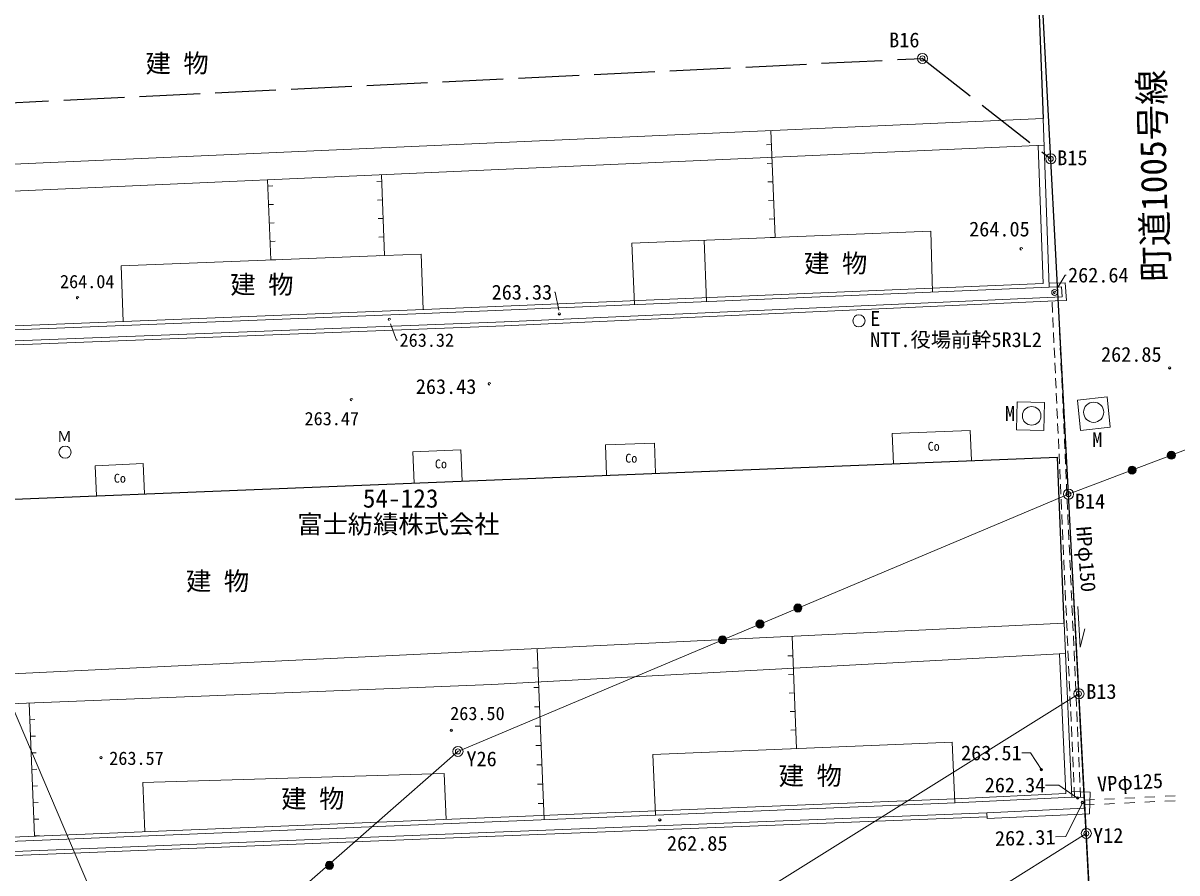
# Model space of a CAD drawing. Units: millimetres, scale not verified. Extents: x 4813 to 205063, y 5162 to 143662.
# Drawn here: x 69330 to 97843, y 56951 to 77958 of the extents above; entities that cross this region are included whole.
import ezdxf
from ezdxf.enums import TextEntityAlignment as Align

# ---------------------------------------------------------------- set-up
doc = ezdxf.new("R2010")
doc.units = ezdxf.units.MM
doc.header["$LTSCALE"] = 250
doc.header["$PDMODE"] = 32
doc.header["$PDSIZE"] = 125
for name, pattern in [('DASHED', [7.5, 6, -1.5]), ('USER1', [2, 1, -1]), ('USER6', [1.5, 1, -0.5])]:
    doc.linetypes.add(name, pattern=pattern)
for name, color, linetype, lineweight in [('プロットマーク', 5, 'Continuous', 13), ('地番名', 5, 'Continuous', 13), ('境界点', 5, 'Continuous', 13), ('字界', 7, 'Continuous', 13), ('汎用Layer', 7, 'Continuous', 13), ('独標2', 7, 'Continuous', 13), ('独標点名標高', 8, 'Continuous', 13), ('現況2', 7, 'Continuous', 13), ('現況平面図', 7, 'Continuous', 13), ('登記情報', 5, 'Continuous', 13), ('結線', 5, 'Continuous', 13)]:
    doc.layers.add(name, color=color, linetype=linetype, lineweight=lineweight)
doc.layers.add('点名', color=5, linetype='Continuous')
doc.styles.add('ＭＳ ゴシック', font='')
doc.styles.get('ＭＳ ゴシック').set_extended_font_data('MS Gothic')

msp = doc.modelspace()

# ---------------------------------------------------------------- hatches: boundary and pattern name
at = {"layer": '字界'}
for points in [[(97804.7, 67275.1, 0.41421), (97704.7, 67375.1, 0.41421), (97604.7, 67275.1, 1)], [(96834.8, 66908.2, 0.41421), (96734.8, 67008.2, 0.41421), (96634.8, 66908.2, 1)], [(88576.7, 63499.2, 0.41421), (88476.7, 63599.2, 0.41421), (88376.7, 63499.2, 1)], [(87639.2, 63104.5, 0.99999), (87439.2, 63104.5, 0.41421), (87539.2, 63004.5, 0.41421)], [(86712.4, 62714.3, 0.41421), (86612.4, 62814.3, 0.41421), (86512.4, 62714.3, 1)], [(77001.2, 57139.7, 0.41421), (76901.2, 57239.7, 0.41421), (76801.2, 57139.7, 1)]]:
    msp.add_hatch(color=256, dxfattribs=at).paths.add_polyline_path(points)
at = {"layer": '独標2'}
for points in [[(93965.1, 72378.6, 0.41421), (93995.1, 72348.6, 0.41421)], [(94793.8, 71298.5, 0.41421), (94823.8, 71268.5, 0.41421)], [(80824.1, 69040.6, 0.41421), (80854.1, 69010.6, 0.41421)]]:
    msp.add_hatch(color=256, dxfattribs=at).paths.add_polyline_path(points)
h = msp.add_hatch(color=256, dxfattribs=at)
edge = h.paths.add_edge_path()
edge.add_ellipse((82583.4, 70768.5), major_axis=(29, -7.8), ratio=1, start_angle=-165, end_angle=15)
h = msp.add_hatch(color=256, dxfattribs=at)
edge = h.paths.add_edge_path()
edge.add_ellipse((97664.7, 69429.4), major_axis=(29, -7.8), ratio=1, start_angle=-165, end_angle=15)
h = msp.add_hatch(color=256, dxfattribs=at)
edge = h.paths.add_edge_path()
edge.add_ellipse((94494, 59505.6), major_axis=(29, -7.8), ratio=1, start_angle=-165, end_angle=15)
h = msp.add_hatch(color=256, dxfattribs=at)
edge = h.paths.add_edge_path()
edge.add_ellipse((95389.8, 58802.5), major_axis=(29, -7.8), ratio=1, start_angle=-165, end_angle=15)
h = msp.add_hatch(color=256, dxfattribs=at)
edge = h.paths.add_edge_path()
edge.add_ellipse((95504, 58690.9), major_axis=(29, -7.8), ratio=1, start_angle=-165, end_angle=15)
h = msp.add_hatch(color=256, dxfattribs=at)
edge = h.paths.add_edge_path()
edge.add_ellipse((85064.4, 58257.1), major_axis=(29, -7.8), ratio=1, start_angle=-165, end_angle=15)
at = {"layer": '独標点名標高'}
for points in [[(70646.5, 71168.8, 0.41422), (70676.5, 71138.8, 0.41422)], [(78349, 70633.1, 0.41421), (78379, 70603.1, 0.41421)], [(77416, 68651, 0.41421), (77446, 68621, 0.41421)]]:
    msp.add_hatch(color=256, dxfattribs=at).paths.add_polyline_path(points)
h = msp.add_hatch(color=256, dxfattribs=at)
edge = h.paths.add_edge_path()
edge.add_ellipse((79912.1, 60474.7), major_axis=(29, -7.8), ratio=1, start_angle=-165, end_angle=15)
h = msp.add_hatch(color=256, dxfattribs=at)
edge = h.paths.add_edge_path()
edge.add_ellipse((71257.1, 59800.5), major_axis=(29, -7.8), ratio=1, start_angle=-165, end_angle=15)

# ---------------------------------------------------------------- linework, layer by layer
at = {"layer": 'プロットマーク'}
for centre in [(91553.9, 77084.5), (94725.4, 74603.6), (95162.5, 66313.5), (95422.6, 61380.6), (80077.2, 59954.6)]:
    msp.add_circle(centre, 125, dxfattribs=at)
for p in [(91553.9, 77084.5), (94725.4, 74603.6), (95162.5, 66313.5), (95422.6, 61380.6), (80077.2, 59954.6)]:
    msp.add_point(p, dxfattribs=at)
at = {"layer": '境界点'}
msp.add_circle((95604.6, 57929.3), 125, dxfattribs=at)
msp.add_point((95604.6, 57929.3), dxfattribs=at)
at = {"layer": '字界'}
for points in [[(97804.7, 67275.1, 0.41421), (97704.7, 67375.1, 0.41421), (97604.7, 67275.1, 1)], [(96834.8, 66908.2, 0.41421), (96734.8, 67008.2, 0.41421), (96634.8, 66908.2, 1)], [(88576.7, 63499.2, 0.41421), (88476.7, 63599.2, 0.41421), (88376.7, 63499.2, 1)], [(87639.2, 63104.5, 0.99999), (87439.2, 63104.5, 0.41421), (87539.2, 63004.5, 0.41421)], [(86712.4, 62714.3, 0.41421), (86612.4, 62814.3, 0.41421), (86512.4, 62714.3, 1)], [(77001.2, 57139.7, 0.41421), (76901.2, 57239.7, 0.41421), (76801.2, 57139.7, 1)]]:
    msp.add_lwpolyline(points, format="xyb", close=True, dxfattribs=at)
at = {"layer": '汎用Layer', "color": 1, "lineweight": 25}
for points in [[(95604.6, 57929.3), (95422.6, 61380.6), (95162.5, 66313.5), (94397.5, 80822.3), (61353.1, 79189), (58215.4, 78951.1)], [(58215.4, 78951.1), (56991.5, 78894), (57070.7, 77061.3), (57251.2, 72885.5), (57389, 69698.2), (57934.4, 57080), (58616.8, 41290.3), (58619.8, 41174.5), (58640.3, 40388.9), (88666, 41375.6), (96463.9, 41631.9), (95604.6, 57929.3)]]:
    msp.add_lwpolyline(points, dxfattribs=at)
at = {"layer": '独標2'}
for points in [[(93965.1, 72378.6, 0.41421), (93995.1, 72348.6, 0.41421)], [(94793.8, 71298.5, 0.41421), (94823.8, 71268.5, 0.41421)], [(80824.1, 69040.6, 0.41421), (80854.1, 69010.6, 0.41421)]]:
    msp.add_lwpolyline(points, format="xyb", close=True, dxfattribs=at)
for points in [[(94879.9, 71393.9), (95084.7, 71729.4), (95102.3, 71729.4)], [(82567.2, 70857.9), (82476.5, 71305.6), (82458.9, 71305.6)]]:
    msp.add_lwpolyline(points, dxfattribs=at)
for centre, start, end in [((93995.1, 72378.6), 0, 180), ((94823.8, 71298.5), 0, 180), ((82583.4, 70768.5), 360, 180), ((82583.4, 70768.5), 180, 360), ((97664.7, 69429.4), 360, 180), ((97664.7, 69429.4), 180, 360), ((80854.1, 69040.6), 0, 180), ((94494, 59505.6), 360, 180), ((94494, 59505.6), 180, 360), ((95389.8, 58802.5), 360, 180), ((95389.8, 58802.5), 180, 360), ((95504, 58690.9), 360, 180), ((95504, 58690.9), 180, 360), ((85064.4, 58257.1), 360, 180), ((85064.4, 58257.1), 180, 360)]:
    msp.add_arc(centre, 30, start, end, dxfattribs=at)
at = {"layer": '独標点名標高'}
for points in [[(70646.5, 71168.8, 0.41422), (70676.5, 71138.8, 0.41422)], [(78349, 70633.1, 0.41421), (78379, 70603.1, 0.41421)], [(77416, 68651, 0.41421), (77446, 68621, 0.41421)]]:
    msp.add_lwpolyline(points, format="xyb", close=True, dxfattribs=at)
msp.add_lwpolyline([(78408.5, 70524.8), (78555.1, 70120.9), (78584.5, 70120.9)], dxfattribs=at)
for centre, start, end in [((70676.5, 71168.8), 359.9994, 180.0006), ((78379, 70633.1), 0, 180), ((77446, 68651), 0, 180), ((79912.1, 60474.7), 360, 180), ((79912.1, 60474.7), 180, 360), ((71257.1, 59800.5), 360, 180), ((71257.1, 59800.5), 180, 360)]:
    msp.add_arc(centre, 30, start, end, dxfattribs=at)
at = {"layer": '現況2', "lineweight": 25}
for p, q in [((94374.4, 79713.2), (94538, 75597.9)), ((56458, 65676.7), (94893.1, 67231.1)), ((95058.4, 63121.4), (94893.1, 67231.1))]:
    msp.add_line(p, q, dxfattribs=at)
at = {"layer": '現況2'}
for p, q in [((94538, 75597.9), (56149.2, 73891.4)), ((94388.1, 75592.5), (94388.2, 75591.2)), ((94538, 75597.9), (94689.6, 71426)), ((87913.2, 72660.1), (87810.1, 75298.8)), ((94562.1, 74936.2), (56173.2, 73229.6)), ((87823.6, 74953.3), (87698.7, 74948.5)), ((94412.3, 74927.5), (94536.1, 71519.7)), ((87841.5, 74494.7), (87716.6, 74489.8)), ((87859.4, 74036), (87734.5, 74031.1)), ((87877.4, 73577.4), (87752.5, 73572.5)), ((87895.3, 73118.7), (87770.4, 73113.8)), ((91760.2, 72811.7), (84374.2, 72520.1)), ((91801.6, 71305.4), (91760.2, 72811.7)), ((84437.7, 70999.3), (84374.2, 72520.1)), ((86220.5, 71072.5), (86157.2, 72590.5)), ((87913.2, 72660.1), (87788.3, 72655.2)), ((79235.3, 70881), (94536.1, 71519.7)), ((79239.5, 70781.1), (94689.6, 71426)), ((94689.6, 71426), (94990.8, 71434.9)), ((95006.7, 71193.7), (94990.8, 71434.9)), ((81217.6, 70575.4), (95006.7, 71193.7)), ((94833.8, 71093.4), (81222, 70475.5)), ((95106.6, 71198.2), (95108.8, 71198.3)), ((79239.5, 70781.1), (56307.5, 69852.9)), ((79235.5, 70881), (56403.5, 69956.9)), ((90809.4, 67810.9), (92736.4, 67887.5)), ((92736.4, 67887.5), (92765.9, 67145.1)), ((90809.4, 67810.9), (90838.9, 67067.2)), ((83724.3, 67531.5), (84932.9, 67574.9)), ((83724.3, 67531.5), (83751.3, 66780.5)), ((84932.9, 67574.9), (84959.7, 66829.4)), ((95058.4, 63121.4), (56642.4, 61273.4)), ((94908.5, 63114.8), (94908.6, 63114.2)), ((95058.4, 63121.4), (95248.4, 58819.7)), ((88443.2, 60026.4), (88334.8, 62798)), ((82210.1, 58268.6), (82036.3, 62495)), ((80911, 61605.6), (95091.3, 62376)), ((88353.5, 62319.7), (88228.6, 62314.8)), ((94941.5, 62367.9), (95094.2, 58912.7)), ((82055, 62016.7), (81930.1, 62011.8)), ((88371.4, 61861), (88246.5, 61856.2)), ((82073.7, 61538.4), (81948.8, 61533.5)), ((88389.4, 61402.4), (88264.5, 61397.5)), ((82092.4, 61060.1), (81967.5, 61055.2)), ((88407.3, 60943.7), (88282.4, 60938.8)), ((82111.1, 60581.8), (81986.2, 60576.9)), ((88425.2, 60485.1), (88300.3, 60480.2)), ((84896.1, 59880.3), (92289.9, 60184.3)), ((92351.5, 58685.6), (92289.9, 60184.3)), ((82129.8, 60103.5), (82004.9, 60098.6)), ((84957.7, 58381.6), (84896.1, 59880.3)), ((88443.2, 60026.4), (88318.2, 60021.5)), ((82148.5, 59625.1), (82023.6, 59620.3)), ((82167.2, 59146.8), (82042.3, 59141.9)), ((95094.2, 58912.7), (92359, 58786)), ((95248.4, 58819.7), (92363.6, 58686.1)), ((82185.9, 58668.5), (82061, 58663.6)), ((93149, 58437.4), (80782.6, 57952)), ((93153.6, 58337.5), (80786.5, 57852)), ((93149, 58437.4), (93155.4, 58297.5)), ((95686.3, 58414.5), (93155.4, 58297.5))]:
    msp.add_line(p, q, dxfattribs=at)
at = {"layer": '現況2', "linetype": 'USER6'}
for p, q in [((95314, 58818.4), (94754.7, 71182.4)), ((95464.3, 58815.5), (94904.5, 71189.2))]:
    msp.add_line(p, q, dxfattribs=at)
at = {"layer": '現況2', "linetype": 'USER1'}
for p, q in [((95553.1, 58751.4), (101635.3, 59037.2)), ((95550.7, 58631.1), (101640.9, 58917.3))]:
    msp.add_line(p, q, dxfattribs=at)
at = {"layer": '現況2'}
for points in [[(94831.1, 71093.3), (95113.2, 71098.4), (95084.2, 71537.8), (94686.6, 71526)], [(95398.3, 63535.4), (95453.8, 62532.8), (95564, 62985.3)], [(94505.6, 59489.4), (94224.3, 59918.2), (94009.9, 59918.2)], [(95386.4, 58798.5), (94923.1, 59124.3), (94594.8, 59124.3)], [(92359.5, 58786), (84964, 58481.9), (56950.1, 57338.3)], [(95554.4, 58813.8), (95549, 58548.3), (93149, 58437.4)], [(95686.3, 58414.5), (95697.2, 58951.1), (95242.2, 58959.8)], [(95549, 58548.3), (95554.4, 58813.8), (95248.4, 58819.7)], [(92363.6, 58686.1), (84968.1, 58382), (56855.4, 57234.3)], [(95506.2, 58684.7), (95101.4, 57848.3), (94846.8, 57841.6)]]:
    msp.add_lwpolyline(points, dxfattribs=at)
for points in [[(93896.8, 68596.3), (94572.6, 68579.7), (94555.6, 67886.1), (93879.8, 67902.7)], [(95382.9, 68639.9), (96119.2, 68716.3), (96197.1, 67966.9), (95460.7, 67890.4)]]:
    msp.add_lwpolyline(points, close=True, dxfattribs=at)
for centre, radius in [((94823.6, 71298.5), 75), ((89985.7, 70598.3), 150), ((94254.1, 68249.1), 230), ((95785.8, 68338.3), 250)]:
    msp.add_circle(centre, radius, dxfattribs=at)
at = {"layer": '現況平面図'}
for p, q in [((78264.7, 72211.6), (78186.6, 74208.2)), ((75371.1, 74083.1), (75448.5, 72101.6)), ((75377.1, 73928.5), (75502, 73933.4)), ((78193, 74046.2), (78068.1, 74041.3)), ((78210.9, 73587.6), (78086, 73582.7)), ((75394.9, 73471.8), (75519.8, 73476.7)), ((75412.8, 73015.1), (75537.7, 73019.9)), ((78228.8, 73128.9), (78103.9, 73124)), ((75430.6, 72558.3), (75555.5, 72563.2)), ((78246.8, 72670.3), (78121.8, 72665.4)), ((78264.7, 72211.6), (78139.8, 72206.7)), ((79164.1, 72246.6), (79217.4, 70880.3)), ((71751.3, 71957.1), (71805.1, 70580.3)), ((75448.5, 72101.6), (75573.4, 72106.5)), ((56319.6, 69603.2), (81226.3, 70575.7)), ((56323.5, 69503.3), (81222.7, 70475.5)), ((78962.5, 67360.5), (80148.1, 67412.6)), ((78962.5, 67360.5), (78996.5, 66588.2)), ((80148.1, 67412.6), (80182.2, 66636.2)), ((71109.8, 67015.4), (72299, 67067.7)), ((71110, 67011), (71109.8, 67015.4)), ((71110, 67011), (71142.5, 66270.6)), ((72299, 67067.7), (72331.9, 66318.7)), ((69482.6, 61148.7), (69607.5, 61153.7)), ((69613.9, 57866.7), (69482.6, 61148.7)), ((69482.6, 61148.7), (69613.9, 57866.7)), ((69499, 60738.4), (69623.9, 60743.4)), ((69515.4, 60328.2), (69640.3, 60333.2)), ((69531.8, 59917.9), (69656.7, 59922.9)), ((69548.2, 59507.7), (69673.1, 59512.7)), ((72293.5, 59188.4), (79736.9, 59411.5)), ((79736.9, 59411.5), (79783, 58270.4)), ((69564.6, 59097.4), (69689.5, 59102.4)), ((72293.5, 59188.4), (72342.9, 57966.7)), ((69581, 58687.2), (69705.9, 58692.2)), ((69597.5, 58276.9), (69722.4, 58281.9)), ((79787.1, 58170.5), (79787.4, 58161.9)), ((56868.4, 56984.6), (80782.6, 57952)), ((56873.5, 56884.7), (80779.1, 57851.7)), ((69613.9, 57866.7), (69738.8, 57871.6))]:
    msp.add_line(p, q, dxfattribs=at)
at = {"layer": '現況平面図', "color": 8}
for p, q in [((78264.7, 72211.6), (71751.3, 71957.2)), ((78264.7, 72211.3), (79164, 72246.5))]:
    msp.add_line(p, q, dxfattribs=at)
at = {"layer": '現況平面図'}
msp.add_lwpolyline([(56443.7, 65984), (56678.7, 60636.8), (80911, 61605.6)], dxfattribs=at)
msp.add_circle((70367.8, 67349.5), 150, dxfattribs=at)
at = {"layer": '結線'}
for p, q in [((96463.9, 41631.9), (94397.5, 80822.3)), ((100727, 68418.3), (95162.5, 66313.5)), ((80077.2, 59954.6), (95162.5, 66313.5)), ((70186.4, 51297.9), (80077.2, 59954.6)), ((95604.6, 57929.3), (73309.8, 43949.2))]:
    msp.add_line(p, q, dxfattribs=at)
msp.add_lwpolyline([(95422.6, 61380.6), (74496.2, 48290.5), (61353.1, 79189)], dxfattribs=at)
at = {"layer": '結線', "color": 1, "linetype": 'DASHED', "lineweight": 25}
msp.add_lwpolyline([(57251.2, 72885.5), (59432.8, 75520.1), (59695.2, 75532.9), (62843.1, 75686.2), (91553.9, 77084.5), (94725.4, 74603.6)], dxfattribs=at)

# ---------------------------------------------------------------- texts
at = {"layer": '地番名', "style": 'ＭＳ ゴシック'}
msp.add_text('54-123', height=458.2, dxfattribs=at).set_placement((77725.7, 65842.9), align=Align.BOTTOM_LEFT)
at = {"layer": '境界点', "style": 'ＭＳ ゴシック'}
msp.add_text('Y12', height=366.6, dxfattribs=at).set_placement((96144.5, 57583.4), align=Align.BOTTOM_CENTER)
at = {"layer": '点名', "style": 'ＭＳ ゴシック'}
for s, p in [('B16', (91106.6, 77247.9)), ('B15', (95259.4, 74335.2)), ('B14', (95696.5, 65846.4)), ('B13', (95976.6, 61143.4)), ('Y26', (80660.2, 59477.1))]:
    msp.add_text(s, height=366.6, dxfattribs=at).set_placement(p, align=Align.BOTTOM_CENTER)
at = {"layer": '独標2', "style": 'ＭＳ ゴシック'}
for s, p in [('262.64', (95152.3, 71729.4)), ('263.33', (80908.9, 71305.6))]:
    msp.add_text(s, height=366.6, dxfattribs=at).set_placement(p, align=Align.MIDDLE_LEFT)
for s, p in [('262.85', (96715.8, 69768.9)), ('263.43', (79783.3, 68973.8)), ('262.85', (85989.5, 57683.1))]:
    msp.add_text(s, height=366.6, dxfattribs=at).set_placement(p, align=Align.MIDDLE_CENTER)
at = {"layer": '独標点名標高', "style": 'ＭＳ ゴシック'}
for s, p in [('264.04', (70915.6, 71305.2)), ('263.47', (76959.4, 67917.7)), ('263.50', (80557.1, 60629.1)), ('263.57', (72132.5, 59522.2))]:
    msp.add_text(s, height=329.9, dxfattribs=at).set_placement(p, align=Align.BOTTOM_CENTER)
msp.add_text('263.32', height=329.9, dxfattribs=at).set_placement((78634.5, 70120.9), align=Align.MIDDLE_LEFT)
at = {"layer": '現況2', "style": 'ＭＳ ゴシック'}
for s, height, p in [('建 物', 458.2, (72355, 76597.3)), ('建 物', 458.2, (88630.9, 71651.7)), ('建 物', 458.2, (74450.6, 71128.3)), ('E', 366.6, (90263.1, 70363.7)), ('NTT.役場前幹5R3L2', 366.6, (90263.1, 69838.7)), ('M', 366.6, (93595.3, 68013)), ('M', 366.6, (95750.5, 67367.7)), ('建 物', 458.2, (73355, 63797.3)), ('建 物', 458.2, (88002.1, 58987.9)), ('建 物', 458.2, (75708.6, 58420.2))]:
    msp.add_text(s, height=height, dxfattribs=at).set_placement(p, align=Align.BOTTOM_LEFT)
msp.add_text('264.05', height=366.6, dxfattribs=at).set_placement((93456.8, 72866.6), align=Align.MIDDLE_CENTER)
for s, rotation, p in [('HPφ150', 274.378, (95245.2, 65494.1)), ('VPφ125', 3.307, (95891.2, 58851.6))]:
    msp.add_text(s, height=366.6, rotation=rotation, dxfattribs=at).set_placement(p, align=Align.BOTTOM_LEFT)
for s, p in [('263.51', (92509.9, 59918.2)), ('262.34', (93094.8, 59124.3))]:
    msp.add_text(s, height=366.6, dxfattribs=at).set_placement(p, align=Align.MIDDLE_LEFT)
msp.add_text('262.31', height=366.6, rotation=1.507, dxfattribs=at).set_placement((93347.3, 57802.2), align=Align.MIDDLE_LEFT)
at = {"layer": '現況平面図', "color": 8, "style": 'ＭＳ ゴシック'}
msp.add_text('町道1005号線', height=641.5, rotation=91.286, dxfattribs=at).set_placement((97838.3, 71574.8), align=Align.BOTTOM_LEFT)
at = {"layer": '現況平面図', "style": 'ＭＳ ゴシック'}
for s, height, p in [('Ｍ', 274.9, (70165, 67520.2)), ('Co', 219.9, (91682.2, 67320.2)), ('Co', 219.9, (84209.7, 67025.5)), ('Co', 219.9, (79506.9, 66884.8)), ('Co', 219.9, (71571.8, 66530.9))]:
    msp.add_text(s, height=height, dxfattribs=at).set_placement(p, align=Align.BOTTOM_LEFT)
at = {"layer": '登記情報', "style": 'ＭＳ ゴシック'}
msp.add_text('富士紡績株式会社', height=458.2, dxfattribs=at).set_placement((76104.3, 65205.1), align=Align.BOTTOM_LEFT)

doc.saveas('drawing.dxf')
